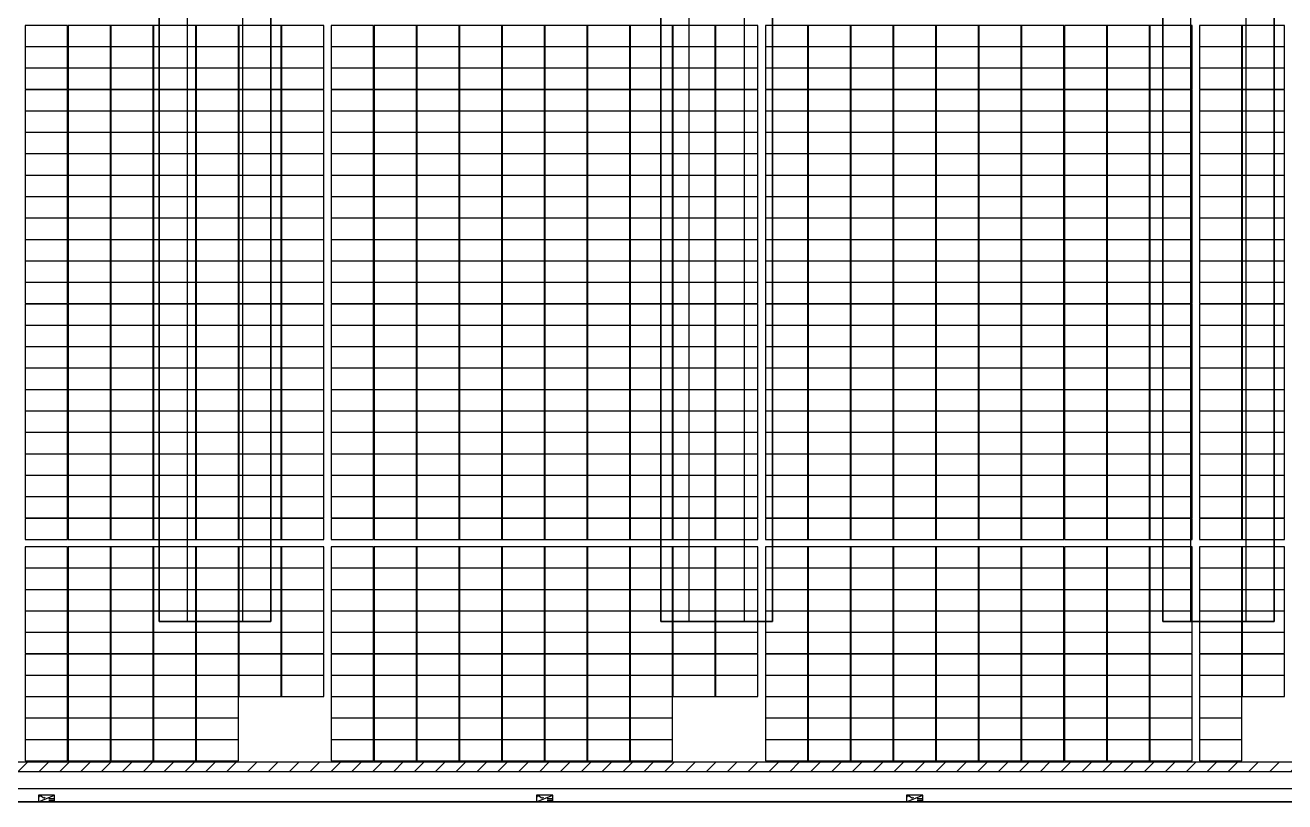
# Model space of a CAD drawing. Header units: millimetres. Extents: x 1218 to 2690, y 1163 to 1758.
# Drawn here: x 1527.1 to 1594.9, y 1336.4 to 1378.2 of the extents above; entities that cross this region are included whole.
import ezdxf

# ---------------------------------------------------------------- set-up
doc = ezdxf.new("R2010")
doc.units = ezdxf.units.MM
for name, color, linetype in [('WALL', 9, 'Continuous'), ('单元区域外轮廓', 7, 'ByLayer'), ('屋脊线', 7, 'ByLayer'), ('组件', 7, 'ByLayer'), ('运维走道板', 1, 'Continuous'), ('逆变器', 7, 'ByLayer'), ('障碍物', 7, 'ByLayer')]:
    doc.layers.add(name, color=color, linetype=linetype)

# ---------------------------------------------------------------- blocks, each defined once
blk = doc.blocks.new('DT1')
at = {"layer": 'WALL'}
blk.add_line((78159.9, 1865403.7), (1243359.9, 1865403.7), dxfattribs=at)
for points in [[(332859.9, 1875103.7), (332859.9, 2013103.7), (326859.9, 2013103.7), (326859.9, 1875103.7)], [(359859.9, 1875103.7), (359859.9, 2013103.7), (353859.9, 2013103.7), (353859.9, 1875103.7)], [(386859.9, 1875103.7), (386859.9, 2013103.7), (380859.9, 2013103.7), (380859.9, 1875103.7)]]:
    blk.add_lwpolyline(points, close=True, dxfattribs=at)
for points in [[(331359.9, 1875103.7), (331359.9, 2013103.7), (328359.9, 2013103.7), (328359.9, 1875103.7), (331359.9, 1875103.7)], [(358359.9, 1875103.7), (358359.9, 2013103.7), (355359.9, 2013103.7), (355359.9, 1875103.7), (358359.9, 1875103.7)], [(385359.9, 1875103.7), (385359.9, 2013103.7), (382359.9, 2013103.7), (382359.9, 1875103.7), (385359.9, 1875103.7)], [(406809.9, 1866103.7), (198909.9, 1866103.7)]]:
    blk.add_lwpolyline(points, dxfattribs=at)
blk = doc.blocks.new('*U582')
at = {"layer": '单元区域外轮廓', "color": 2}
blk.add_polyline3d([(582600, -78700, 12000), (-582600, -78700, 12000), (-582600, 78700, 12000), (582600, 78700, 12000)], close=True, dxfattribs=at)
at = {"flags": 1}
for tag in ['unit_id', 'unit_name', 'parapet_height', 'ground_elevation', 'is_enable_parapet']:
    blk.add_attdef(tag, (0, 0), '', height=2.5, dxfattribs=at)
blk = doc.blocks.new('*U583')
at = {"layer": '屋脊线', "color": 30}
blk.add_line((-582600, -78700, 12000), (582600, -78700, 12000), dxfattribs=at)
at = {"flags": 1}
for tag in ['unit_id', 'unit_name']:
    blk.add_attdef(tag, (0, 0), '', height=2.5, dxfattribs=at)
blk = doc.blocks.new('*U584')
at = {"color": 0}
blk.add_polyline3d([(0, 0, 0), (227.8, 0, 0), (227.8, 113.3, 5.8), (0, 113.3, 5.8)], close=True, dxfattribs=at)
at = {"flags": 1}
for tag in ['mounting-hole-spacing1', 'mounting-hole-spacing2', 'module-material', 'vmpo', 'voco', 'silicon-material', 'panel-length', 'panel-width', 'panel-height', 'userid', 'theme', 'note', 'name', 'pmax', 'company-name', 'id', 'impo', 'isco']:
    blk.add_attdef(tag, (0, 0), '', height=2.5, dxfattribs=at)
blk = doc.blocks.new('*U585')
at = {"layer": '组件', "color": 240}
for p in [(-34110.4, -3808.4, 1416.5), (-33880.6, -3808.4, 1416.5), (-33650.8, -3808.4, 1416.5), (-33421, -3808.4, 1416.5), (-33191.2, -3808.4, 1416.5), (-32961.4, -3808.4, 1416.5), (-32731.6, -3808.4, 1416.5), (-34110.4, -3923.7, 1410.6), (-33880.6, -3923.7, 1410.6), (-33650.8, -3923.7, 1410.6), (-33421, -3923.7, 1410.6), (-33191.2, -3923.7, 1410.6), (-32961.4, -3923.7, 1410.6), (-32731.6, -3923.7, 1410.6), (-34110.4, -4038.9, 1404.7), (-33880.6, -4038.9, 1404.7), (-33650.8, -4038.9, 1404.7), (-33421, -4038.9, 1404.7), (-33191.2, -4038.9, 1404.7), (-32961.4, -4038.9, 1404.7), (-32731.6, -4038.9, 1404.7), (-34110.4, -4154.2, 1398.9), (-33880.6, -4154.2, 1398.9), (-33650.8, -4154.2, 1398.9), (-33421, -4154.2, 1398.9), (-33191.2, -4154.2, 1398.9), (-32961.4, -4154.2, 1398.9), (-32731.6, -4154.2, 1398.9), (-34110.4, -4269.4, 1393), (-33880.6, -4269.4, 1393), (-33650.8, -4269.4, 1393), (-33421, -4269.4, 1393), (-33191.2, -4269.4, 1393), (-32961.4, -4269.4, 1393), (-32731.6, -4269.4, 1393), (-34110.4, -4384.7, 1387.2), (-33880.6, -4384.7, 1387.2), (-33650.8, -4384.7, 1387.2), (-33421, -4384.7, 1387.2), (-33191.2, -4384.7, 1387.2), (-32961.4, -4384.7, 1387.2), (-32731.6, -4384.7, 1387.2), (-34110.4, -4499.9, 1381.3), (-33880.6, -4499.9, 1381.3), (-33650.8, -4499.9, 1381.3), (-33421, -4499.9, 1381.3), (-33191.2, -4499.9, 1381.3), (-32961.4, -4499.9, 1381.3), (-32731.6, -4499.9, 1381.3), (-34110.4, -4615.2, 1375.4), (-33880.6, -4615.2, 1375.4), (-33650.8, -4615.2, 1375.4), (-33421, -4615.2, 1375.4), (-33191.2, -4615.2, 1375.4), (-32961.4, -4615.2, 1375.4), (-32731.6, -4615.2, 1375.4), (-34110.4, -4730.4, 1369.6), (-33880.6, -4730.4, 1369.6), (-33650.8, -4730.4, 1369.6), (-33421, -4730.4, 1369.6), (-33191.2, -4730.4, 1369.6), (-32961.4, -4730.4, 1369.6), (-32731.6, -4730.4, 1369.6), (-34110.4, -4845.7, 1363.7), (-33880.6, -4845.7, 1363.7), (-33650.8, -4845.7, 1363.7), (-33421, -4845.7, 1363.7), (-33191.2, -4845.7, 1363.7), (-32961.4, -4845.7, 1363.7), (-32731.6, -4845.7, 1363.7), (-34110.4, -4960.9, 1357.9), (-33880.6, -4960.9, 1357.9), (-33650.8, -4960.9, 1357.9), (-33421, -4960.9, 1357.9), (-33191.2, -4960.9, 1357.9), (-32961.4, -4960.9, 1357.9), (-32731.6, -4960.9, 1357.9), (-34110.4, -5076.2, 1352), (-33880.6, -5076.2, 1352), (-33650.8, -5076.2, 1352), (-33421, -5076.2, 1352), (-33191.2, -5076.2, 1352), (-32961.4, -5076.2, 1352), (-32731.6, -5076.2, 1352), (-34110.4, -5191.4, 1346.1), (-33880.6, -5191.4, 1346.1), (-33650.8, -5191.4, 1346.1), (-33421, -5191.4, 1346.1), (-33191.2, -5191.4, 1346.1), (-32961.4, -5191.4, 1346.1), (-32731.6, -5191.4, 1346.1), (-34110.4, -5306.7, 1340.3), (-33880.6, -5306.7, 1340.3), (-33650.8, -5306.7, 1340.3), (-33421, -5306.7, 1340.3), (-33191.2, -5306.7, 1340.3), (-32961.4, -5306.7, 1340.3), (-32731.6, -5306.7, 1340.3), (-34110.4, -5421.9, 1334.4), (-33880.6, -5421.9, 1334.4), (-33650.8, -5421.9, 1334.4), (-33421, -5421.9, 1334.4), (-33191.2, -5421.9, 1334.4), (-32961.4, -5421.9, 1334.4), (-32731.6, -5421.9, 1334.4), (-34110.4, -5537.2, 1328.6), (-33880.6, -5537.2, 1328.6), (-33650.8, -5537.2, 1328.6), (-33421, -5537.2, 1328.6), (-33191.2, -5537.2, 1328.6), (-32961.4, -5537.2, 1328.6), (-32731.6, -5537.2, 1328.6), (-34110.4, -5652.4, 1322.7), (-33880.6, -5652.4, 1322.7), (-33650.8, -5652.4, 1322.7), (-33421, -5652.4, 1322.7), (-33191.2, -5652.4, 1322.7), (-32961.4, -5652.4, 1322.7), (-32731.6, -5652.4, 1322.7), (-34110.4, -5767.7, 1316.9), (-33880.6, -5767.7, 1316.9), (-33650.8, -5767.7, 1316.9), (-33421, -5767.7, 1316.9), (-33191.2, -5767.7, 1316.9), (-32961.4, -5767.7, 1316.9), (-32731.6, -5767.7, 1316.9), (-34110.4, -5882.9, 1311), (-33880.6, -5882.9, 1311), (-33650.8, -5882.9, 1311), (-33421, -5882.9, 1311), (-33191.2, -5882.9, 1311), (-32961.4, -5882.9, 1311), (-32731.6, -5882.9, 1311), (-34110.4, -5998.2, 1305.1), (-33880.6, -5998.2, 1305.1), (-33650.8, -5998.2, 1305.1), (-33421, -5998.2, 1305.1), (-33191.2, -5998.2, 1305.1), (-32961.4, -5998.2, 1305.1), (-32731.6, -5998.2, 1305.1), (-34110.4, -6113.4, 1299.3), (-33880.6, -6113.4, 1299.3), (-33650.8, -6113.4, 1299.3), (-33421, -6113.4, 1299.3), (-33191.2, -6113.4, 1299.3), (-32961.4, -6113.4, 1299.3), (-32731.6, -6113.4, 1299.3), (-34110.4, -6228.7, 1293.4), (-33880.6, -6228.7, 1293.4), (-33650.8, -6228.7, 1293.4), (-33421, -6228.7, 1293.4), (-33191.2, -6228.7, 1293.4), (-32961.4, -6228.7, 1293.4), (-32731.6, -6228.7, 1293.4), (-34110.4, -6343.9, 1287.6), (-33880.6, -6343.9, 1287.6), (-33650.8, -6343.9, 1287.6), (-33421, -6343.9, 1287.6), (-33191.2, -6343.9, 1287.6), (-32961.4, -6343.9, 1287.6), (-32731.6, -6343.9, 1287.6), (-34110.4, -6459.2, 1281.7), (-33880.6, -6459.2, 1281.7), (-33650.8, -6459.2, 1281.7), (-33421, -6459.2, 1281.7), (-33191.2, -6459.2, 1281.7), (-32961.4, -6459.2, 1281.7), (-32731.6, -6459.2, 1281.7), (-34110.4, -6612.4, 1273.9), (-33880.6, -6612.4, 1273.9), (-33650.8, -6612.4, 1273.9), (-33421, -6612.4, 1273.9), (-33191.2, -6612.4, 1273.9), (-32961.4, -6612.4, 1273.9), (-32731.6, -6612.4, 1273.9), (-32463.8, -6612.4, 1273.9), (-32234, -6612.4, 1273.9), (-32004.2, -6612.4, 1273.9), (-34110.4, -6727.6, 1268.1), (-33880.6, -6727.6, 1268.1), (-33650.8, -6727.6, 1268.1), (-33421, -6727.6, 1268.1), (-33191.2, -6727.6, 1268.1), (-32961.4, -6727.6, 1268.1), (-32731.6, -6727.6, 1268.1), (-32463.8, -6727.6, 1268.1), (-32234, -6727.6, 1268.1), (-32004.2, -6727.6, 1268.1), (-34110.4, -6842.9, 1262.2), (-33880.6, -6842.9, 1262.2), (-33650.8, -6842.9, 1262.2), (-33421, -6842.9, 1262.2), (-33191.2, -6842.9, 1262.2), (-32961.4, -6842.9, 1262.2), (-32731.6, -6842.9, 1262.2), (-32463.8, -6842.9, 1262.2), (-32234, -6842.9, 1262.2), (-32004.2, -6842.9, 1262.2), (-34110.4, -6958.2, 1256.4), (-33880.6, -6958.2, 1256.4), (-33650.8, -6958.2, 1256.4), (-33421, -6958.2, 1256.4), (-33191.2, -6958.2, 1256.4), (-32961.4, -6958.2, 1256.4), (-32731.6, -6958.2, 1256.4), (-32463.8, -6958.2, 1256.4), (-32234, -6958.2, 1256.4), (-32004.2, -6958.2, 1256.4), (-34110.4, -7073.4, 1250.5), (-33880.6, -7073.4, 1250.5), (-33650.8, -7073.4, 1250.5), (-33421, -7073.4, 1250.5), (-33191.2, -7073.4, 1250.5), (-32961.4, -7073.4, 1250.5), (-32731.6, -7073.4, 1250.5), (-32463.8, -7073.4, 1250.5), (-32234, -7073.4, 1250.5), (-32004.2, -7073.4, 1250.5), (-34110.4, -7188.7, 1244.6), (-33880.6, -7188.7, 1244.6), (-33650.8, -7188.7, 1244.6), (-33421, -7188.7, 1244.6), (-33191.2, -7188.7, 1244.6), (-32961.4, -7188.7, 1244.6), (-32731.6, -7188.7, 1244.6), (-32463.8, -7188.7, 1244.6), (-32234, -7188.7, 1244.6), (-32004.2, -7188.7, 1244.6), (-34110.4, -7303.9, 1238.8), (-33880.6, -7303.9, 1238.8), (-33650.8, -7303.9, 1238.8), (-33421, -7303.9, 1238.8), (-33191.2, -7303.9, 1238.8), (-32961.4, -7303.9, 1238.8), (-32731.6, -7303.9, 1238.8), (-32463.8, -7303.9, 1238.8), (-32234, -7303.9, 1238.8), (-32004.2, -7303.9, 1238.8), (-31774.4, -7303.9, 1238.8), (-34110.4, -7419.2, 1232.9), (-33880.6, -7419.2, 1232.9), (-33650.8, -7419.2, 1232.9), (-33421, -7419.2, 1232.9), (-33191.2, -7419.2, 1232.9), (-32463.8, -7419.2, 1232.9), (-32234, -7419.2, 1232.9), (-32004.2, -7419.2, 1232.9), (-31774.4, -7419.2, 1232.9), (-34110.4, -7534.4, 1227.1), (-33880.6, -7534.4, 1227.1), (-33650.8, -7534.4, 1227.1), (-33421, -7534.4, 1227.1), (-33191.2, -7534.4, 1227.1), (-32463.8, -7534.4, 1227.1), (-32234, -7534.4, 1227.1), (-32004.2, -7534.4, 1227.1), (-31774.4, -7534.4, 1227.1), (-34110.4, -7649.7, 1221.2), (-33880.6, -7649.7, 1221.2), (-33650.8, -7649.7, 1221.2), (-33421, -7649.7, 1221.2), (-33191.2, -7649.7, 1221.2), (-32463.8, -7649.7, 1221.2), (-32234, -7649.7, 1221.2), (-32004.2, -7649.7, 1221.2), (-31774.4, -7649.7, 1221.2)]:
    blk.add_blockref('*U584', p, dxfattribs=at)
at = {"layer": '组件', "color": 60}
for p in [(-32463.8, -3808.4, 1416.5), (-32234, -3808.4, 1416.5), (-32004.2, -3808.4, 1416.5), (-31774.4, -3808.4, 1416.5), (-31544.6, -3808.4, 1416.5), (-31314.8, -3808.4, 1416.5), (-31085, -3808.4, 1416.5), (-30855.2, -3808.4, 1416.5), (-30625.4, -3808.4, 1416.5), (-30395.6, -3808.4, 1416.5), (-30127.8, -3808.4, 1416.5), (-32463.8, -3923.7, 1410.6), (-32234, -3923.7, 1410.6), (-32004.2, -3923.7, 1410.6), (-31774.4, -3923.7, 1410.6), (-31544.6, -3923.7, 1410.6), (-31314.8, -3923.7, 1410.6), (-31085, -3923.7, 1410.6), (-30855.2, -3923.7, 1410.6), (-30625.4, -3923.7, 1410.6), (-30395.6, -3923.7, 1410.6), (-30127.8, -3923.7, 1410.6), (-32463.8, -4038.9, 1404.7), (-32234, -4038.9, 1404.7), (-32004.2, -4038.9, 1404.7), (-31774.4, -4038.9, 1404.7), (-31544.6, -4038.9, 1404.7), (-31314.8, -4038.9, 1404.7), (-31085, -4038.9, 1404.7), (-30855.2, -4038.9, 1404.7), (-30625.4, -4038.9, 1404.7), (-30395.6, -4038.9, 1404.7), (-30127.8, -4038.9, 1404.7), (-32463.8, -4154.2, 1398.9), (-32234, -4154.2, 1398.9), (-32004.2, -4154.2, 1398.9), (-31774.4, -4154.2, 1398.9), (-31544.6, -4154.2, 1398.9), (-31314.8, -4154.2, 1398.9), (-31085, -4154.2, 1398.9), (-30855.2, -4154.2, 1398.9), (-30625.4, -4154.2, 1398.9), (-30395.6, -4154.2, 1398.9), (-30127.8, -4154.2, 1398.9), (-32463.8, -4269.4, 1393), (-32234, -4269.4, 1393), (-32004.2, -4269.4, 1393), (-31774.4, -4269.4, 1393), (-31544.6, -4269.4, 1393), (-31314.8, -4269.4, 1393), (-31085, -4269.4, 1393), (-30855.2, -4269.4, 1393), (-30625.4, -4269.4, 1393), (-30395.6, -4269.4, 1393), (-30127.8, -4269.4, 1393), (-32463.8, -4384.7, 1387.2), (-32234, -4384.7, 1387.2), (-32004.2, -4384.7, 1387.2), (-31774.4, -4384.7, 1387.2), (-31544.6, -4384.7, 1387.2), (-31314.8, -4384.7, 1387.2), (-31085, -4384.7, 1387.2), (-30855.2, -4384.7, 1387.2), (-30625.4, -4384.7, 1387.2), (-30395.6, -4384.7, 1387.2), (-30127.8, -4384.7, 1387.2), (-32463.8, -4499.9, 1381.3), (-32234, -4499.9, 1381.3), (-32004.2, -4499.9, 1381.3), (-31774.4, -4499.9, 1381.3), (-31544.6, -4499.9, 1381.3), (-31314.8, -4499.9, 1381.3), (-31085, -4499.9, 1381.3), (-30855.2, -4499.9, 1381.3), (-30625.4, -4499.9, 1381.3), (-30395.6, -4499.9, 1381.3), (-30127.8, -4499.9, 1381.3), (-32463.8, -4615.2, 1375.4), (-32234, -4615.2, 1375.4), (-32004.2, -4615.2, 1375.4), (-31774.4, -4615.2, 1375.4), (-31544.6, -4615.2, 1375.4), (-31314.8, -4615.2, 1375.4), (-31085, -4615.2, 1375.4), (-30855.2, -4615.2, 1375.4), (-30625.4, -4615.2, 1375.4), (-30395.6, -4615.2, 1375.4), (-30127.8, -4615.2, 1375.4), (-32463.8, -4730.4, 1369.6), (-32234, -4730.4, 1369.6), (-32004.2, -4730.4, 1369.6), (-31774.4, -4730.4, 1369.6), (-31544.6, -4730.4, 1369.6), (-31314.8, -4730.4, 1369.6), (-31085, -4730.4, 1369.6), (-30855.2, -4730.4, 1369.6), (-30625.4, -4730.4, 1369.6), (-30395.6, -4730.4, 1369.6), (-30127.8, -4730.4, 1369.6), (-32463.8, -4845.7, 1363.7), (-32234, -4845.7, 1363.7), (-32004.2, -4845.7, 1363.7), (-31774.4, -4845.7, 1363.7), (-31544.6, -4845.7, 1363.7), (-31314.8, -4845.7, 1363.7), (-31085, -4845.7, 1363.7), (-30855.2, -4845.7, 1363.7), (-30625.4, -4845.7, 1363.7), (-30395.6, -4845.7, 1363.7), (-30127.8, -4845.7, 1363.7), (-32463.8, -4960.9, 1357.9), (-32234, -4960.9, 1357.9), (-32004.2, -4960.9, 1357.9), (-31774.4, -4960.9, 1357.9), (-31544.6, -4960.9, 1357.9), (-31314.8, -4960.9, 1357.9), (-31085, -4960.9, 1357.9), (-30855.2, -4960.9, 1357.9), (-30625.4, -4960.9, 1357.9), (-30395.6, -4960.9, 1357.9), (-30127.8, -4960.9, 1357.9), (-32463.8, -5076.2, 1352), (-32234, -5076.2, 1352), (-32004.2, -5076.2, 1352), (-31774.4, -5076.2, 1352), (-31544.6, -5076.2, 1352), (-31314.8, -5076.2, 1352), (-31085, -5076.2, 1352), (-30855.2, -5076.2, 1352), (-30625.4, -5076.2, 1352), (-30395.6, -5076.2, 1352), (-30127.8, -5076.2, 1352), (-32463.8, -5191.4, 1346.1), (-32234, -5191.4, 1346.1), (-32004.2, -5191.4, 1346.1), (-31774.4, -5191.4, 1346.1), (-31544.6, -5191.4, 1346.1), (-31314.8, -5191.4, 1346.1), (-31085, -5191.4, 1346.1), (-30855.2, -5191.4, 1346.1), (-30625.4, -5191.4, 1346.1), (-30395.6, -5191.4, 1346.1), (-30127.8, -5191.4, 1346.1), (-32463.8, -5306.7, 1340.3), (-32234, -5306.7, 1340.3), (-32004.2, -5306.7, 1340.3), (-31774.4, -5306.7, 1340.3), (-31544.6, -5306.7, 1340.3), (-31314.8, -5306.7, 1340.3), (-31085, -5306.7, 1340.3), (-30855.2, -5306.7, 1340.3), (-30625.4, -5306.7, 1340.3), (-30395.6, -5306.7, 1340.3), (-30127.8, -5306.7, 1340.3), (-32463.8, -5421.9, 1334.4), (-32234, -5421.9, 1334.4), (-32004.2, -5421.9, 1334.4), (-31774.4, -5421.9, 1334.4), (-31544.6, -5421.9, 1334.4), (-31314.8, -5421.9, 1334.4), (-31085, -5421.9, 1334.4), (-30855.2, -5421.9, 1334.4), (-30625.4, -5421.9, 1334.4), (-30395.6, -5421.9, 1334.4), (-30127.8, -5421.9, 1334.4), (-32463.8, -5537.2, 1328.6), (-32234, -5537.2, 1328.6), (-32004.2, -5537.2, 1328.6), (-31774.4, -5537.2, 1328.6), (-31544.6, -5537.2, 1328.6), (-31314.8, -5537.2, 1328.6), (-31085, -5537.2, 1328.6), (-30855.2, -5537.2, 1328.6), (-30625.4, -5537.2, 1328.6), (-30395.6, -5537.2, 1328.6), (-30127.8, -5537.2, 1328.6), (-32463.8, -5652.4, 1322.7), (-32234, -5652.4, 1322.7), (-32004.2, -5652.4, 1322.7), (-31774.4, -5652.4, 1322.7), (-31544.6, -5652.4, 1322.7), (-31314.8, -5652.4, 1322.7), (-31085, -5652.4, 1322.7), (-30855.2, -5652.4, 1322.7), (-30625.4, -5652.4, 1322.7), (-30395.6, -5652.4, 1322.7), (-30127.8, -5652.4, 1322.7), (-32463.8, -5767.7, 1316.9), (-32234, -5767.7, 1316.9), (-32004.2, -5767.7, 1316.9), (-31774.4, -5767.7, 1316.9), (-31544.6, -5767.7, 1316.9), (-31314.8, -5767.7, 1316.9), (-31085, -5767.7, 1316.9), (-30855.2, -5767.7, 1316.9), (-30625.4, -5767.7, 1316.9), (-30395.6, -5767.7, 1316.9), (-30127.8, -5767.7, 1316.9), (-32463.8, -5882.9, 1311), (-32234, -5882.9, 1311), (-32004.2, -5882.9, 1311), (-31774.4, -5882.9, 1311), (-31544.6, -5882.9, 1311), (-31314.8, -5882.9, 1311), (-31085, -5882.9, 1311), (-30855.2, -5882.9, 1311), (-30625.4, -5882.9, 1311), (-30395.6, -5882.9, 1311), (-30127.8, -5882.9, 1311), (-32463.8, -5998.2, 1305.1), (-32234, -5998.2, 1305.1), (-32004.2, -5998.2, 1305.1), (-31774.4, -5998.2, 1305.1), (-31544.6, -5998.2, 1305.1), (-31314.8, -5998.2, 1305.1), (-31085, -5998.2, 1305.1), (-30855.2, -5998.2, 1305.1), (-30625.4, -5998.2, 1305.1), (-30395.6, -5998.2, 1305.1), (-30127.8, -5998.2, 1305.1), (-32463.8, -6113.4, 1299.3), (-32234, -6113.4, 1299.3), (-32004.2, -6113.4, 1299.3), (-31774.4, -6113.4, 1299.3), (-31544.6, -6113.4, 1299.3), (-31314.8, -6113.4, 1299.3), (-31085, -6113.4, 1299.3), (-30855.2, -6113.4, 1299.3), (-30625.4, -6113.4, 1299.3), (-30395.6, -6113.4, 1299.3), (-30127.8, -6113.4, 1299.3), (-32463.8, -6228.7, 1293.4), (-32234, -6228.7, 1293.4), (-32004.2, -6228.7, 1293.4), (-31774.4, -6228.7, 1293.4), (-31544.6, -6228.7, 1293.4), (-31314.8, -6228.7, 1293.4), (-31085, -6228.7, 1293.4), (-30855.2, -6228.7, 1293.4), (-30625.4, -6228.7, 1293.4), (-30395.6, -6228.7, 1293.4), (-30127.8, -6228.7, 1293.4), (-32463.8, -6343.9, 1287.6), (-32234, -6343.9, 1287.6), (-32004.2, -6343.9, 1287.6), (-31774.4, -6343.9, 1287.6), (-31544.6, -6343.9, 1287.6), (-31314.8, -6343.9, 1287.6), (-31085, -6343.9, 1287.6), (-30855.2, -6343.9, 1287.6), (-30625.4, -6343.9, 1287.6), (-30395.6, -6343.9, 1287.6), (-30127.8, -6343.9, 1287.6), (-32463.8, -6459.2, 1281.7), (-32234, -6459.2, 1281.7), (-32004.2, -6459.2, 1281.7), (-31774.4, -6459.2, 1281.7), (-31544.6, -6459.2, 1281.7), (-31314.8, -6459.2, 1281.7), (-31085, -6459.2, 1281.7), (-30855.2, -6459.2, 1281.7), (-30625.4, -6459.2, 1281.7), (-30395.6, -6459.2, 1281.7), (-30127.8, -6459.2, 1281.7), (-31774.4, -6612.4, 1273.9), (-31544.6, -6612.4, 1273.9), (-31314.8, -6612.4, 1273.9), (-31085, -6612.4, 1273.9), (-30855.2, -6612.4, 1273.9), (-30625.4, -6612.4, 1273.9), (-30395.6, -6612.4, 1273.9), (-30127.8, -6612.4, 1273.9), (-29898, -6612.4, 1273.9), (-29668.2, -6612.4, 1273.9), (-31774.4, -6727.6, 1268.1), (-31544.6, -6727.6, 1268.1), (-31314.8, -6727.6, 1268.1), (-31085, -6727.6, 1268.1), (-30855.2, -6727.6, 1268.1), (-30625.4, -6727.6, 1268.1), (-30395.6, -6727.6, 1268.1), (-30127.8, -6727.6, 1268.1), (-29898, -6727.6, 1268.1), (-31774.4, -6842.9, 1262.2), (-31544.6, -6842.9, 1262.2), (-31314.8, -6842.9, 1262.2), (-31085, -6842.9, 1262.2), (-30855.2, -6842.9, 1262.2), (-30625.4, -6842.9, 1262.2), (-30395.6, -6842.9, 1262.2), (-30127.8, -6842.9, 1262.2), (-29898, -6842.9, 1262.2), (-31774.4, -6958.2, 1256.4), (-31544.6, -6958.2, 1256.4), (-31314.8, -6958.2, 1256.4), (-31085, -6958.2, 1256.4), (-30855.2, -6958.2, 1256.4), (-30625.4, -6958.2, 1256.4), (-30395.6, -6958.2, 1256.4), (-30127.8, -6958.2, 1256.4), (-29898, -6958.2, 1256.4), (-31774.4, -7073.4, 1250.5), (-31544.6, -7073.4, 1250.5), (-31314.8, -7073.4, 1250.5), (-31085, -7073.4, 1250.5), (-30855.2, -7073.4, 1250.5), (-30625.4, -7073.4, 1250.5), (-30395.6, -7073.4, 1250.5), (-30127.8, -7073.4, 1250.5), (-29898, -7073.4, 1250.5), (-31774.4, -7188.7, 1244.6), (-31544.6, -7188.7, 1244.6), (-31314.8, -7188.7, 1244.6), (-31085, -7188.7, 1244.6), (-30855.2, -7188.7, 1244.6), (-30625.4, -7188.7, 1244.6), (-30395.6, -7188.7, 1244.6), (-30127.8, -7188.7, 1244.6), (-29898, -7188.7, 1244.6), (-31544.6, -7303.9, 1238.8), (-31314.8, -7303.9, 1238.8), (-31085, -7303.9, 1238.8), (-30855.2, -7303.9, 1238.8), (-30625.4, -7303.9, 1238.8), (-30395.6, -7303.9, 1238.8), (-30127.8, -7303.9, 1238.8), (-29898, -7303.9, 1238.8), (-31544.6, -7419.2, 1232.9), (-31314.8, -7419.2, 1232.9), (-31085, -7419.2, 1232.9), (-30855.2, -7419.2, 1232.9), (-30127.8, -7419.2, 1232.9), (-29898, -7419.2, 1232.9), (-31544.6, -7534.4, 1227.1), (-31314.8, -7534.4, 1227.1), (-31085, -7534.4, 1227.1), (-30855.2, -7534.4, 1227.1), (-30127.8, -7534.4, 1227.1), (-29898, -7534.4, 1227.1), (-31544.6, -7649.7, 1221.2), (-31314.8, -7649.7, 1221.2), (-31085, -7649.7, 1221.2), (-30855.2, -7649.7, 1221.2), (-30127.8, -7649.7, 1221.2), (-29898, -7649.7, 1221.2)]:
    blk.add_blockref('*U584', p, dxfattribs=at)
at = {"layer": '组件', "color": 41}
for p in [(-29898, -3808.4, 1416.5), (-29668.2, -3808.4, 1416.5), (-29438.4, -3808.4, 1416.5), (-29208.6, -3808.4, 1416.5), (-28978.8, -3808.4, 1416.5), (-28749, -3808.4, 1416.5), (-28519.2, -3808.4, 1416.5), (-28289.4, -3808.4, 1416.5), (-28059.6, -3808.4, 1416.5), (-27791.8, -3808.4, 1416.5), (-27562, -3808.4, 1416.5), (-29898, -3923.7, 1410.6), (-29668.2, -3923.7, 1410.6), (-29438.4, -3923.7, 1410.6), (-29208.6, -3923.7, 1410.6), (-28978.8, -3923.7, 1410.6), (-28749, -3923.7, 1410.6), (-28519.2, -3923.7, 1410.6), (-28289.4, -3923.7, 1410.6), (-28059.6, -3923.7, 1410.6), (-27791.8, -3923.7, 1410.6), (-27562, -3923.7, 1410.6), (-29898, -4038.9, 1404.7), (-29668.2, -4038.9, 1404.7), (-29438.4, -4038.9, 1404.7), (-29208.6, -4038.9, 1404.7), (-28978.8, -4038.9, 1404.7), (-28749, -4038.9, 1404.7), (-28519.2, -4038.9, 1404.7), (-28289.4, -4038.9, 1404.7), (-28059.6, -4038.9, 1404.7), (-27791.8, -4038.9, 1404.7), (-27562, -4038.9, 1404.7), (-29898, -4154.2, 1398.9), (-29668.2, -4154.2, 1398.9), (-29438.4, -4154.2, 1398.9), (-29208.6, -4154.2, 1398.9), (-28978.8, -4154.2, 1398.9), (-28749, -4154.2, 1398.9), (-28519.2, -4154.2, 1398.9), (-28289.4, -4154.2, 1398.9), (-28059.6, -4154.2, 1398.9), (-27791.8, -4154.2, 1398.9), (-27562, -4154.2, 1398.9), (-29898, -4269.4, 1393), (-29668.2, -4269.4, 1393), (-29438.4, -4269.4, 1393), (-29208.6, -4269.4, 1393), (-28978.8, -4269.4, 1393), (-28749, -4269.4, 1393), (-28519.2, -4269.4, 1393), (-28289.4, -4269.4, 1393), (-28059.6, -4269.4, 1393), (-27791.8, -4269.4, 1393), (-27562, -4269.4, 1393), (-29898, -4384.7, 1387.2), (-29668.2, -4384.7, 1387.2), (-29438.4, -4384.7, 1387.2), (-29208.6, -4384.7, 1387.2), (-28978.8, -4384.7, 1387.2), (-28749, -4384.7, 1387.2), (-28519.2, -4384.7, 1387.2), (-28289.4, -4384.7, 1387.2), (-28059.6, -4384.7, 1387.2), (-27791.8, -4384.7, 1387.2), (-27562, -4384.7, 1387.2), (-29898, -4499.9, 1381.3), (-29668.2, -4499.9, 1381.3), (-29438.4, -4499.9, 1381.3), (-29208.6, -4499.9, 1381.3), (-28978.8, -4499.9, 1381.3), (-28749, -4499.9, 1381.3), (-28519.2, -4499.9, 1381.3), (-28289.4, -4499.9, 1381.3), (-28059.6, -4499.9, 1381.3), (-27791.8, -4499.9, 1381.3), (-27562, -4499.9, 1381.3), (-29898, -4615.2, 1375.4), (-29668.2, -4615.2, 1375.4), (-29438.4, -4615.2, 1375.4), (-29208.6, -4615.2, 1375.4), (-28978.8, -4615.2, 1375.4), (-28749, -4615.2, 1375.4), (-28519.2, -4615.2, 1375.4), (-28289.4, -4615.2, 1375.4), (-28059.6, -4615.2, 1375.4), (-27791.8, -4615.2, 1375.4), (-27562, -4615.2, 1375.4), (-29898, -4730.4, 1369.6), (-29668.2, -4730.4, 1369.6), (-29438.4, -4730.4, 1369.6), (-29208.6, -4730.4, 1369.6), (-28978.8, -4730.4, 1369.6), (-28749, -4730.4, 1369.6), (-28519.2, -4730.4, 1369.6), (-28289.4, -4730.4, 1369.6), (-28059.6, -4730.4, 1369.6), (-27791.8, -4730.4, 1369.6), (-27562, -4730.4, 1369.6), (-29898, -4845.7, 1363.7), (-29668.2, -4845.7, 1363.7), (-29438.4, -4845.7, 1363.7), (-29208.6, -4845.7, 1363.7), (-28978.8, -4845.7, 1363.7), (-28749, -4845.7, 1363.7), (-28519.2, -4845.7, 1363.7), (-28289.4, -4845.7, 1363.7), (-28059.6, -4845.7, 1363.7), (-27791.8, -4845.7, 1363.7), (-27562, -4845.7, 1363.7), (-29898, -4960.9, 1357.9), (-29668.2, -4960.9, 1357.9), (-29438.4, -4960.9, 1357.9), (-29208.6, -4960.9, 1357.9), (-28978.8, -4960.9, 1357.9), (-28749, -4960.9, 1357.9), (-28519.2, -4960.9, 1357.9), (-28289.4, -4960.9, 1357.9), (-28059.6, -4960.9, 1357.9), (-27791.8, -4960.9, 1357.9), (-27562, -4960.9, 1357.9), (-29898, -5076.2, 1352), (-29668.2, -5076.2, 1352), (-29438.4, -5076.2, 1352), (-29208.6, -5076.2, 1352), (-28978.8, -5076.2, 1352), (-28749, -5076.2, 1352), (-28519.2, -5076.2, 1352), (-28289.4, -5076.2, 1352), (-28059.6, -5076.2, 1352), (-27791.8, -5076.2, 1352), (-27562, -5076.2, 1352), (-29898, -5191.4, 1346.1), (-29668.2, -5191.4, 1346.1), (-29438.4, -5191.4, 1346.1), (-29208.6, -5191.4, 1346.1), (-28978.8, -5191.4, 1346.1), (-28749, -5191.4, 1346.1), (-28519.2, -5191.4, 1346.1), (-28289.4, -5191.4, 1346.1), (-28059.6, -5191.4, 1346.1), (-27791.8, -5191.4, 1346.1), (-27562, -5191.4, 1346.1), (-29898, -5306.7, 1340.3), (-29668.2, -5306.7, 1340.3), (-29438.4, -5306.7, 1340.3), (-29208.6, -5306.7, 1340.3), (-28978.8, -5306.7, 1340.3), (-28749, -5306.7, 1340.3), (-28519.2, -5306.7, 1340.3), (-28289.4, -5306.7, 1340.3), (-28059.6, -5306.7, 1340.3), (-27791.8, -5306.7, 1340.3), (-27562, -5306.7, 1340.3), (-29898, -5421.9, 1334.4), (-29668.2, -5421.9, 1334.4), (-29438.4, -5421.9, 1334.4), (-29208.6, -5421.9, 1334.4), (-28978.8, -5421.9, 1334.4), (-28749, -5421.9, 1334.4), (-28519.2, -5421.9, 1334.4), (-28289.4, -5421.9, 1334.4), (-28059.6, -5421.9, 1334.4), (-27791.8, -5421.9, 1334.4), (-27562, -5421.9, 1334.4), (-29898, -5537.2, 1328.6), (-29668.2, -5537.2, 1328.6), (-29438.4, -5537.2, 1328.6), (-29208.6, -5537.2, 1328.6), (-28978.8, -5537.2, 1328.6), (-28749, -5537.2, 1328.6), (-28519.2, -5537.2, 1328.6), (-28289.4, -5537.2, 1328.6), (-28059.6, -5537.2, 1328.6), (-27791.8, -5537.2, 1328.6), (-27562, -5537.2, 1328.6), (-29898, -5652.4, 1322.7), (-29668.2, -5652.4, 1322.7), (-29438.4, -5652.4, 1322.7), (-29208.6, -5652.4, 1322.7), (-28978.8, -5652.4, 1322.7), (-28749, -5652.4, 1322.7), (-28519.2, -5652.4, 1322.7), (-28289.4, -5652.4, 1322.7), (-28059.6, -5652.4, 1322.7), (-27791.8, -5652.4, 1322.7), (-27562, -5652.4, 1322.7), (-29898, -5767.7, 1316.9), (-29668.2, -5767.7, 1316.9), (-29438.4, -5767.7, 1316.9), (-29208.6, -5767.7, 1316.9), (-28978.8, -5767.7, 1316.9), (-28749, -5767.7, 1316.9), (-28519.2, -5767.7, 1316.9), (-28289.4, -5767.7, 1316.9), (-28059.6, -5767.7, 1316.9), (-27791.8, -5767.7, 1316.9), (-27562, -5767.7, 1316.9), (-29898, -5882.9, 1311), (-29668.2, -5882.9, 1311), (-29438.4, -5882.9, 1311), (-29208.6, -5882.9, 1311), (-28978.8, -5882.9, 1311), (-28749, -5882.9, 1311), (-28519.2, -5882.9, 1311), (-28289.4, -5882.9, 1311), (-28059.6, -5882.9, 1311), (-27791.8, -5882.9, 1311), (-27562, -5882.9, 1311), (-29898, -5998.2, 1305.1), (-29668.2, -5998.2, 1305.1), (-29438.4, -5998.2, 1305.1), (-29208.6, -5998.2, 1305.1), (-28978.8, -5998.2, 1305.1), (-28749, -5998.2, 1305.1), (-28519.2, -5998.2, 1305.1), (-28289.4, -5998.2, 1305.1), (-28059.6, -5998.2, 1305.1), (-27791.8, -5998.2, 1305.1), (-27562, -5998.2, 1305.1), (-29898, -6113.4, 1299.3), (-29668.2, -6113.4, 1299.3), (-29438.4, -6113.4, 1299.3), (-29208.6, -6113.4, 1299.3), (-28978.8, -6113.4, 1299.3), (-28749, -6113.4, 1299.3), (-28519.2, -6113.4, 1299.3), (-28289.4, -6113.4, 1299.3), (-28059.6, -6113.4, 1299.3), (-27791.8, -6113.4, 1299.3), (-27562, -6113.4, 1299.3), (-29898, -6228.7, 1293.4), (-29668.2, -6228.7, 1293.4), (-29438.4, -6228.7, 1293.4), (-29208.6, -6228.7, 1293.4), (-28978.8, -6228.7, 1293.4), (-28749, -6228.7, 1293.4), (-28519.2, -6228.7, 1293.4), (-28289.4, -6228.7, 1293.4), (-28059.6, -6228.7, 1293.4), (-27791.8, -6228.7, 1293.4), (-27562, -6228.7, 1293.4), (-29898, -6343.9, 1287.6), (-29668.2, -6343.9, 1287.6), (-29438.4, -6343.9, 1287.6), (-29208.6, -6343.9, 1287.6), (-28978.8, -6343.9, 1287.6), (-28749, -6343.9, 1287.6), (-28519.2, -6343.9, 1287.6), (-28289.4, -6343.9, 1287.6), (-28059.6, -6343.9, 1287.6), (-27791.8, -6343.9, 1287.6), (-27562, -6343.9, 1287.6), (-29898, -6459.2, 1281.7), (-29668.2, -6459.2, 1281.7), (-29438.4, -6459.2, 1281.7), (-29208.6, -6459.2, 1281.7), (-28978.8, -6459.2, 1281.7), (-28749, -6459.2, 1281.7), (-28519.2, -6459.2, 1281.7), (-28289.4, -6459.2, 1281.7), (-28059.6, -6459.2, 1281.7), (-27791.8, -6459.2, 1281.7), (-27562, -6459.2, 1281.7), (-29438.4, -6612.4, 1273.9), (-29208.6, -6612.4, 1273.9), (-28978.8, -6612.4, 1273.9), (-28749, -6612.4, 1273.9), (-28519.2, -6612.4, 1273.9), (-28289.4, -6612.4, 1273.9), (-28059.6, -6612.4, 1273.9), (-27791.8, -6612.4, 1273.9), (-27562, -6612.4, 1273.9), (-29668.2, -6727.6, 1268.1), (-29438.4, -6727.6, 1268.1), (-29208.6, -6727.6, 1268.1), (-28978.8, -6727.6, 1268.1), (-28749, -6727.6, 1268.1), (-28519.2, -6727.6, 1268.1), (-28289.4, -6727.6, 1268.1), (-28059.6, -6727.6, 1268.1), (-27791.8, -6727.6, 1268.1), (-27562, -6727.6, 1268.1), (-29668.2, -6842.9, 1262.2), (-29438.4, -6842.9, 1262.2), (-29208.6, -6842.9, 1262.2), (-28978.8, -6842.9, 1262.2), (-28749, -6842.9, 1262.2), (-28519.2, -6842.9, 1262.2), (-28289.4, -6842.9, 1262.2), (-28059.6, -6842.9, 1262.2), (-27791.8, -6842.9, 1262.2), (-27562, -6842.9, 1262.2), (-29668.2, -6958.2, 1256.4), (-29438.4, -6958.2, 1256.4), (-29208.6, -6958.2, 1256.4), (-28978.8, -6958.2, 1256.4), (-28749, -6958.2, 1256.4), (-28519.2, -6958.2, 1256.4), (-28289.4, -6958.2, 1256.4), (-28059.6, -6958.2, 1256.4), (-27791.8, -6958.2, 1256.4), (-27562, -6958.2, 1256.4), (-29668.2, -7073.4, 1250.5), (-29438.4, -7073.4, 1250.5), (-29208.6, -7073.4, 1250.5), (-28978.8, -7073.4, 1250.5), (-28749, -7073.4, 1250.5), (-28519.2, -7073.4, 1250.5), (-28289.4, -7073.4, 1250.5), (-28059.6, -7073.4, 1250.5), (-27791.8, -7073.4, 1250.5), (-27562, -7073.4, 1250.5), (-29668.2, -7188.7, 1244.6), (-29438.4, -7188.7, 1244.6), (-29208.6, -7188.7, 1244.6), (-28978.8, -7188.7, 1244.6), (-28749, -7188.7, 1244.6), (-28519.2, -7188.7, 1244.6), (-28289.4, -7188.7, 1244.6), (-28059.6, -7188.7, 1244.6), (-27791.8, -7188.7, 1244.6), (-27562, -7188.7, 1244.6), (-29668.2, -7303.9, 1238.8), (-29438.4, -7303.9, 1238.8), (-29208.6, -7303.9, 1238.8), (-28978.8, -7303.9, 1238.8), (-28749, -7303.9, 1238.8), (-28519.2, -7303.9, 1238.8), (-28289.4, -7303.9, 1238.8), (-28059.6, -7303.9, 1238.8), (-27791.8, -7303.9, 1238.8), (-27562, -7303.9, 1238.8), (-29668.2, -7419.2, 1232.9), (-29438.4, -7419.2, 1232.9), (-29208.6, -7419.2, 1232.9), (-28978.8, -7419.2, 1232.9), (-28749, -7419.2, 1232.9), (-28519.2, -7419.2, 1232.9), (-28289.4, -7419.2, 1232.9), (-28059.6, -7419.2, 1232.9), (-27791.8, -7419.2, 1232.9), (-29668.2, -7534.4, 1227.1), (-29438.4, -7534.4, 1227.1), (-29208.6, -7534.4, 1227.1), (-28978.8, -7534.4, 1227.1), (-28749, -7534.4, 1227.1), (-28519.2, -7534.4, 1227.1), (-28289.4, -7534.4, 1227.1), (-28059.6, -7534.4, 1227.1), (-27791.8, -7534.4, 1227.1), (-29668.2, -7649.7, 1221.2), (-29438.4, -7649.7, 1221.2), (-29208.6, -7649.7, 1221.2), (-28978.8, -7649.7, 1221.2), (-28749, -7649.7, 1221.2), (-28519.2, -7649.7, 1221.2), (-28289.4, -7649.7, 1221.2), (-28059.6, -7649.7, 1221.2), (-27791.8, -7649.7, 1221.2)]:
    blk.add_blockref('*U584', p, dxfattribs=at)
at = {"flags": 1}
for tag in ['offset-x', 'offset-y', 'mode', 'tilt', 'azimuth', 'align', 'array-mode', 'panel-x', 'panel-y', 'panel-per-row', 'bracket-type', 'bracket-value', 'row-per-array']:
    blk.add_attdef(tag, (0, 0), '', height=2.5, dxfattribs=at)
blk = doc.blocks.new('*U607', base_point=(43.5, 18.1))
at = {"color": 0}
for p, q in [((0, 0), (87, 36.1)), ((56.7, 18.2), (81.7, 18.2)), ((56.7, 9.6), (81.7, 9.6))]:
    blk.add_line(p, q, dxfattribs=at)
blk.add_lwpolyline([(0, 0), (87, 0), (87, 36.1), (0, 36.1)], close=True, dxfattribs=at)
blk.add_lwpolyline([(4.7, 27, -0.6815), (15.8, 30.2), (25.5, 23.7, 0.6815), (36.6, 27)], format="xyb", dxfattribs=at)
blk = doc.blocks.new('*U609', base_point=(43.5, 18.1))
at = {"color": 0}
for p, q in [((0, 0), (87, 36.1)), ((56.7, 18.2), (81.7, 18.2)), ((56.7, 9.6), (81.7, 9.6))]:
    blk.add_line(p, q, dxfattribs=at)
blk.add_lwpolyline([(0, 0), (87, 0), (87, 36.1), (0, 36.1)], close=True, dxfattribs=at)
blk.add_lwpolyline([(4.7, 27, -0.6815), (15.8, 30.2), (25.5, 23.7, 0.6815), (36.6, 27)], format="xyb", dxfattribs=at)
blk = doc.blocks.new('*U611', base_point=(43.5, 18.1))
at = {"color": 0}
for p, q in [((0, 0), (87, 36.1)), ((56.7, 18.2), (81.7, 18.2)), ((56.7, 9.6), (81.7, 9.6))]:
    blk.add_line(p, q, dxfattribs=at)
blk.add_lwpolyline([(0, 0), (87, 0), (87, 36.1), (0, 36.1)], close=True, dxfattribs=at)
blk.add_lwpolyline([(4.7, 27, -0.6815), (15.8, 30.2), (25.5, 23.7, 0.6815), (36.6, 27)], format="xyb", dxfattribs=at)

msp = doc.modelspace()

# ---------------------------------------------------------------- hatches: boundary and pattern name
at = {"layer": '运维走道板'}
h = msp.add_hatch(dxfattribs=at)
h.set_pattern_fill('ANSI31', color=256, scale=0.5)
h.set_pattern_definition([(45, (2698.241, -2326.28056), (-0.561266, 0.561266), [])])
h.paths.add_polyline_path([(1692.231, 1338.08), (1692.231, 1338.58), (1285.621, 1338.58), (1285.621, 1338.08)])

# ---------------------------------------------------------------- linework, layer by layer
at = {"layer": '单元区域外轮廓', "color": 4, "elevation": 12}
msp.add_lwpolyline([(2450.821, 1336.45), (1285.621, 1336.45), (1285.621, 1493.85), (2450.821, 1493.85)], close=True, dxfattribs=at)
at = {"layer": '运维走道板', "elevation": 12.3}
msp.add_lwpolyline([(1692.231, 1338.08), (1692.231, 1338.58), (1285.621, 1338.58), (1285.621, 1338.08), (1692.231, 1338.08)], dxfattribs=at)
at = {"layer": '障碍物', "color": 2, "elevation": 12.3}
for points in [[(1534.321, 1415.15), (1540.321, 1415.15), (1540.321, 1346.15), (1534.321, 1346.15)], [(1561.321, 1415.15), (1567.321, 1415.15), (1567.321, 1346.15), (1561.321, 1346.15)], [(1588.321, 1415.15), (1594.321, 1415.15), (1594.321, 1346.15), (1588.321, 1346.15)]]:
    msp.add_lwpolyline(points, close=True, dxfattribs=at)

# ---------------------------------------------------------------- block references
at = {"xscale": 0.001, "yscale": 0.001, "zscale": 0.001}
msp.add_blockref('DT1', (1207.461, -528.954, 12.3), dxfattribs=at)
at = {"layer": '单元区域外轮廓', "xscale": 0.001, "yscale": 0.001, "zscale": 0.001}
msp.add_blockref('*U582', (1868.221, 1415.15), dxfattribs=at)
at = {"layer": '屋脊线', "xscale": 0.001, "yscale": 0.001, "zscale": 0.001}
msp.add_blockref('*U583', (1868.221, 1415.15), dxfattribs=at)
at = {"layer": '组件', "xscale": 0.01, "yscale": 0.01, "zscale": 0.01}
msp.add_blockref('*U585', (1868.221, 1415.15), dxfattribs=at)
at = {"layer": '逆变器', "xscale": 0.01, "yscale": 0.01, "zscale": 0.01}
for name, p in [('*U607', (1528.256, 1336.63, 12.577)), ('*U609', (1555.063, 1336.63, 12.577)), ('*U611', (1574.976, 1336.63, 12.577))]:
    msp.add_blockref(name, p, dxfattribs=at)

doc.saveas('drawing.dxf')
